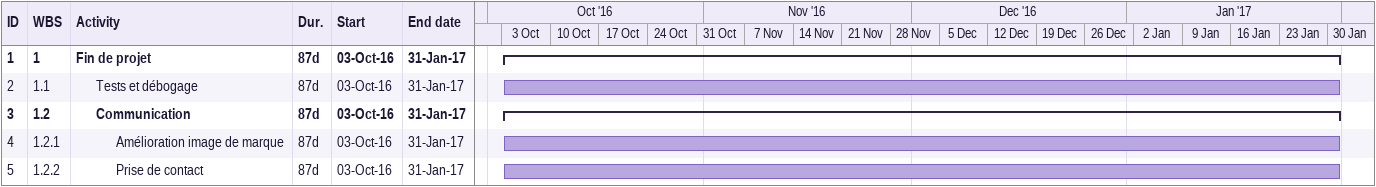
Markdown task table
| ID | WBS | Task | Duration | Start | Finish |
|---|---|---|---|---|---|
| 1 | 1 | **Fin de projet** | 87d | 2016-10-03 | 2017-01-31 |
| 2 | 1.1 | Tests et débogage | 87d | 2016-10-03 | 2017-01-31 |
| 3 | 1.2 | **Communication** | 87d | 2016-10-03 | 2017-01-31 |
| 4 | 1.2.1 | Amélioration image de marque | 87d | 2016-10-03 | 2017-01-31 |
| 5 | 1.2.2 | Prise de contact | 87d | 2016-10-03 | 2017-01-31 |
